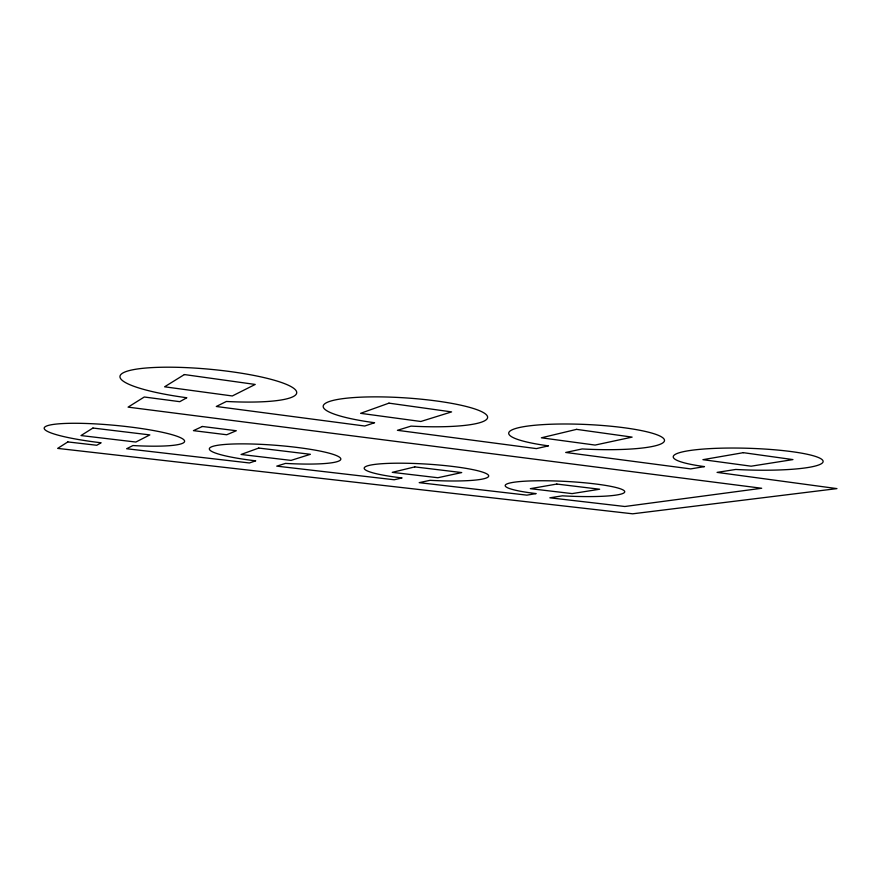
<?xml version="1.0" encoding="UTF-8"?>
<svg xmlns="http://www.w3.org/2000/svg" width="881" height="881" viewBox="0 0 881 881"><rect width="100%" height="100%" fill="white"/><g stroke="black" fill="none" stroke-linecap="round" stroke-linejoin="round"><path stroke-width="1.32" d="M67.826 441.921L57.661 448.396L632.668 513.81L836.95 488.614L717.068 472.381L735.756 469.452A74.94 10.847 1.8 0 0 821.477 459.133A74.94 10.847 1.8 0 0 707.289 448.781A74.94 10.847 1.8 0 0 704.492 466.611L690.66 468.901L565.701 452.46L582.165 448.947A77.913 12.323 2.7 0 0 660.53 436.348A77.913 12.323 2.7 0 0 537.124 425.049A77.913 12.323 2.7 0 0 548.478 445.863L536.397 448.605L397.419 430.313L411.042 426.107A82.351 13.909 3.9 0 0 479.572 410.722A82.351 13.909 3.9 0 0 345.517 398.322A82.351 13.909 3.9 0 0 374.579 422.726L364.745 426.019L216.297 406.482L226.395 401.461A88.772 15.462 5.3 0 0 282.338 382.806A88.772 15.462 5.3 0 0 136.335 369.15A88.772 15.462 5.3 0 0 186.816 397.749L179.779 401.67L144.275 397.001L128.097 407.132L761.691 488.261L624.838 506.498L549.854 497.809L562.408 495.827A59.82 7.29 3 0 0 621.369 489.164A59.82 7.29 3 0 0 526.375 481.114A59.82 7.29 3 0 0 536.155 493.591L526.882 495.144L419.191 482.656L430.027 480.321A62.386 7.995 3.6 0 0 483.262 472.348A62.386 7.995 3.6 0 0 382.057 463.714A62.386 7.995 3.6 0 0 402.11 477.943L394.181 479.76L276.744 466.137L285.51 463.406A65.899 8.711 4.5 0 0 331.608 453.88A65.899 8.711 4.5 0 0 223.422 444.586A65.899 8.711 4.5 0 0 255.721 460.84L249.411 462.966L126.622 448.737L132.954 445.544A70.513 9.394 5.4 0 0 170.529 434.267A70.513 9.394 5.4 0 0 54.721 424.246A70.513 9.394 5.4 0 0 101.139 442.791L96.745 445.268L67.826 441.921M92.934 428.034L80.997 435.555L135.85 442.042L149.836 434.906L92.934 428.034M184.382 374.557L164.604 386.803L232.32 395.965L255.215 384.446L184.382 374.557M202.377 426.481L193.435 430.644L226.725 434.751L236.306 430.732L202.377 426.481M258.739 448.055L241.064 454.475L291.049 460.389L310.398 454.299L258.739 448.055M388.962 403.146L360.593 413.332L420.832 421.481L451.59 411.901L388.962 403.146M414.775 466.897L392.243 472.348L437.846 477.733L461.721 472.568L414.775 466.897M576.559 429.366L541.363 437.802L595.093 445.07L632.118 437.119L576.559 429.366M556.803 484.054L530.329 488.669L572.099 493.602L599.664 489.23L556.803 484.054M743.333 452.669L702.928 459.673L751.13 466.192L792.944 459.596L743.333 452.669"/></g></svg>
